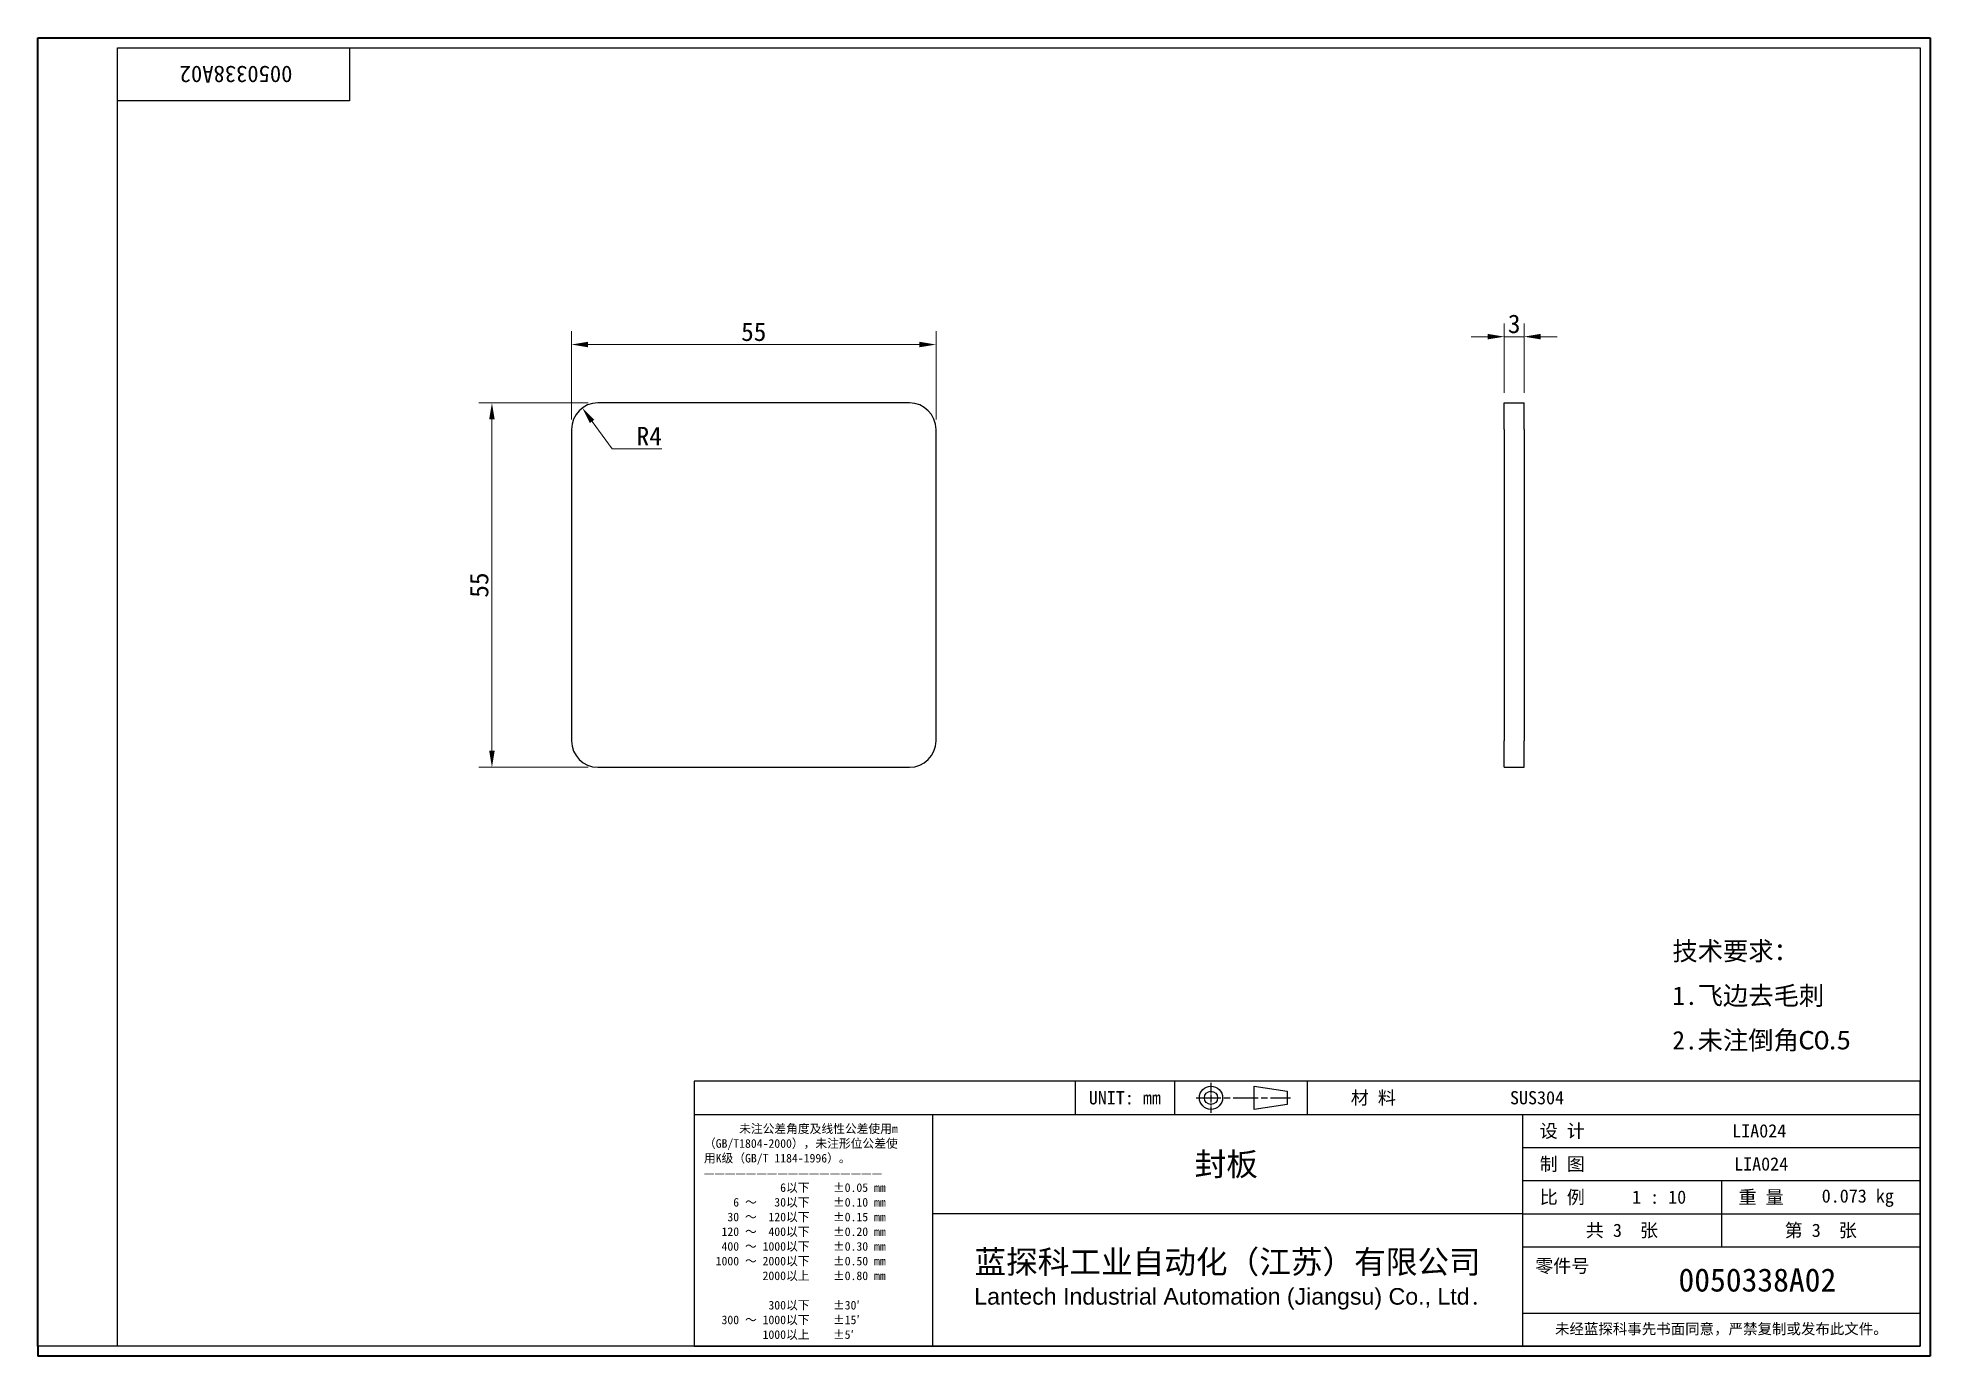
# Model space of a CAD drawing. Header units: millimetres. Extents: x 6 to 292, y 5 to 205.
import ezdxf
from ezdxf.enums import TextEntityAlignment as Align

# ---------------------------------------------------------------- set-up
doc = ezdxf.new("R2010")
doc.units = ezdxf.units.MM
doc.linetypes.add('CHAIN', pattern=[0.3543, 0.2362, -0.0295, 0.0591, -0.0295])
for name, color, linetype, lineweight in [('1', 7, 'Continuous', 18), ('可见 (ISO)', 7, 'Continuous', 25), ('图框 (ISO)', 7, 'Continuous', 35), ('标题 (ISO)', 7, 'Continuous', 25)]:
    doc.layers.add(name, color=color, linetype=linetype, lineweight=lineweight)
doc.layers.add('尺寸 (ISO)', color=7, linetype='Continuous', lineweight=18, true_color=0x008000)
doc.layers.add('符号 (ISO)', color=7, linetype='Continuous', lineweight=18, true_color=0x008000)
doc.styles.add('文本样式164', font='SimSun.ttf')
doc.styles.add('文本样式165', font='SimSun.ttf')
doc.styles.add('文本样式74', font='SimSun.ttf')
doc.styles.add('最新国标', font='simfang.ttf')
doc.styles.add('注释文本 (ISO)', font='simfang.ttf')
doc.dimstyles.new('默认 (GB)', dxfattribs={"dimtxt": 2.8, "dimasz": 2.5, "dimexe": 2, "dimexo": 1.5, "dimgap": 0.5, "dimtad": 1, "dimtoh": 1, "dimdsep": 46, "dimtxsty": '最新国标', "dimcen": 0.09, "dimdle": 10, "dimclrd": 256, "dimclre": 256, "dimclrt": 256, "dimaunit": 1, "dimadec": 3, "dimazin": 2, "dimtfac": 0.535714, "dimtdec": 3, "dimtmove": 0, "dimatfit": 3, "dimfxl": 0, "dimtolj": 1, "dimlwd": -1, "dimlwe": -1, "dimarcsym": 0})

# ---------------------------------------------------------------- blocks, each defined once
blk = doc.blocks.new('图框 最新国标')
at = {"layer": '图框 (ISO)'}
for p, q in [((6, 7), (6, 204.5)), ((6, 204.5), (291.5, 204.5)), ((291.5, 204.5), (291.5, 5.5)), ((6, 7), (6, 5.5)), ((6, 7), (6, 5.5)), ((291.5, 5.5), (6, 5.5))]:
    blk.add_line(p, q, dxfattribs=at)
at = {"layer": '图框 (ISO)', "color": 7, "linetype": 'Continuous', "lineweight": 25}
for p, q in [((18, 203), (290, 203)), ((18, 7), (18, 203)), ((18, 203), (290, 203)), ((53, 203), (53, 195)), ((290, 203), (290, 7)), ((290, 203), (290, 7)), ((53, 195), (18, 195)), ((290, 7), (6, 7)), ((290, 7), (18, 7))]:
    blk.add_line(p, q, dxfattribs=at)
at = {"layer": '图框 (ISO)', "style": '文本样式74'}
blk.add_attdef('零件代号_001', (44.41, 200.25), '', height=2.5, rotation=180, dxfattribs=at)
blk = doc.blocks.new('标题栏 最新国标')
at = {"layer": '标题 (ISO)'}
for p, q in [((381.98, -183.84), (196.98, -183.84)), ((196.98, -183.84), (196.98, -223.84)), ((254.48, -183.84), (254.48, -188.84)), ((269.48, -183.84), (269.48, -188.84)), ((281.48, -188.09), (281.48, -184.59)), ((281.48, -184.59), (286.48, -185.34)), ((286.48, -185.34), (286.48, -187.34)), ((289.48, -183.84), (289.48, -188.84)), ((381.98, -223.84), (381.98, -183.84)), ((383.48, -183.84), (383.48, -225.34)), ((286.48, -187.34), (281.48, -188.09)), ((196.98, -188.84), (381.98, -188.84)), ((232.98, -188.84), (232.98, -223.84)), ((321.98, -188.84), (321.98, -223.84)), ((321.98, -193.84), (381.98, -193.84)), ((321.98, -198.84), (381.98, -198.84)), ((351.98, -198.84), (351.98, -208.84)), ((321.98, -203.84), (232.98, -203.84)), ((321.98, -203.84), (381.98, -203.84)), ((321.98, -208.84), (381.98, -208.84)), ((321.98, -218.84), (381.98, -218.84)), ((196.98, -223.84), (381.98, -223.84)), ((383.48, -225.34), (196.98, -225.34))]:
    blk.add_line(p, q, dxfattribs=at)
at = {"layer": '标题 (ISO)', "linetype": 'CHAIN', "ltscale": 5.000333}
blk.add_line((274.98, -184.09), (274.98, -188.59), dxfattribs=at)
at = {"layer": '标题 (ISO)', "linetype": 'CHAIN', "ltscale": 15.834605}
blk.add_line((272.73, -186.34), (286.98, -186.34), dxfattribs=at)
at = {"layer": '标题 (ISO)'}
for radius in [1.75, 1]:
    blk.add_circle((274.98, -186.34), radius, dxfattribs=at)
at = {"layer": '1', "style": '文本样式164'}
for s, p in [('UNIT: mm', (261.98, -186.34)), ('材 料', (299.48, -186.34)), ('设 计', (327.98, -191.34)), ('制 图', (327.98, -196.34)), ('比 例', (327.98, -201.34)), ('重 量', (357.98, -201.34)), ('共 3  张', (336.98, -206.34)), ('第 3  张', (366.98, -206.34))]:
    blk.add_text(s, height=2, dxfattribs=at).set_placement(p, align=Align.MIDDLE_CENTER)
at = {"layer": '标题 (ISO)', "style": '注释文本 (ISO)'}
for s, insert, char_height, attachment_point, line_spacing_factor in [('\\fSimSun|b0|i0;{\\H1.3000;      未注公差角度及线性公差使用m\\P}\\fSimSun|b0|i0;{\\H1.3000;（GB/T1804-2000），未注形位公差使\\P}\\fSimSun|b0|i0;{\\H1.3000;用K级（GB/T 1184-1996）。\\P}\\fSimSun|b0|i0;{\\H1.3000;—————————————————\\P}\\fSimSun|b0|i0;{\\H1.3000;             6以下    ±0.05 mm\\P}\\fSimSun|b0|i0;{\\H1.3000;     6 ～   30以下    ±0.10 mm\\P}\\fSimSun|b0|i0;{\\H1.3000;    30 ～  120以下    ±0.15 mm\\P}\\fSimSun|b0|i0;{\\H1.3000;   120 ～  400以下    ±0.20 mm\\P}\\fSimSun|b0|i0;{\\H1.3000;   400 ～ 1000以下    ±0.30 mm\\P}\\fSimSun|b0|i0;{\\H1.3000;  1000 ～ 2000以下    ±0.50 mm\\P}\\fSimSun|b0|i0;{\\H1.3000;          2000以上    ±0.80 mm\\P}\\fSimSun|b0|i0;{\\H1.3000;\\P}\\fSimSun|b0|i0;{\\H1.3000;           300以下    ±30′\\P}\\fSimSun|b0|i0;{\\H1.3000;   300 ～ 1000以下    ±15′\\P}\\fSimSun|b0|i0;{\\H1.3000;          1000以上    ±5′}', (198.48, -206.63), 1.3, 4, 1.023913), ('{\\fMicrosoft YaHei|b0|i0|c134|p34;\\H1.75x;蓝探科工业自动化（江苏）有限公司\\P\\fArial|b0|i0|c0|p34;\\H0.71429x;Lantech Industrial Automation (Jiangsu) Co., Ltd\\fFangSong|b0|i0|c134|p49;.\\H1.15195x; }', (277.48, -213.84), 2, 5, 0.978695)]:
    blk.add_mtext(s, dxfattribs=dict(at, insert=insert, char_height=char_height, attachment_point=attachment_point, line_spacing_factor=line_spacing_factor))
at = {"layer": '标题 (ISO)', "attachment_point": 5, "style": '注释文本 (ISO)'}
for s, insert, char_height in [('\\fFangSong|b0|i0;LIA024', (357.98, -196.34), 2), ('\\fFangSong|b0|i0;零件号', (327.98, -211.84), 2), ('\\fSimSun|b0|i0;{\\H1.6000;未经蓝探科事先书面同意，严禁复制或发布此文件。}', (351.98, -221.34), 1.6)]:
    blk.add_mtext(s, dxfattribs=dict(at, insert=insert, char_height=char_height))
at = {"layer": '标题 (ISO)'}
for tag, p, height, style in [('材料_001', (320.09, -187.33), 2, '注释文本 (ISO)'), ('设计人_001', (353.61, -192.33), 2, '注释文本 (ISO)'), ('库存编号_001', (272.51, -198.11), 3.5, '文本样式165'), ('视图比例_001', (338.51, -202.33), 2, '注释文本 (ISO)'), ('质量\\P3;_001', (367.12, -202.16), 2, '注释文本 (ISO)'), ('零件代号_001', (345.51, -215.59), 3.5, '文本样式165')]:
    blk.add_attdef(tag, p, '', height=height, dxfattribs=dict(at, style=style))
blk = doc.blocks.new('*D5')
at = {"layer": 'Defpoints', "color": 0, "transparency": 16777216}
for p in [(141.51, 158.2), (86.51, 145.39), (141.51, 145.39)]:
    blk.add_point(p, dxfattribs=at)
at = {"layer": '尺寸 (ISO)', "color": 116, "true_color": 0x00803f, "transparency": 16777216}
for p, q in [((86.51, 146.89), (86.51, 160.2)), ((141.51, 146.89), (141.51, 160.2)), ((89.01, 158.2), (139.01, 158.2))]:
    blk.add_line(p, q, dxfattribs=at)
for points in [[(89.01, 158.62), (89.01, 157.79), (86.51, 158.2)], [(139.01, 158.62), (139.01, 157.79), (141.51, 158.2)]]:
    blk.add_solid(points, dxfattribs=at)
at = {"layer": '尺寸 (ISO)', "transparency": 16777216, "insert": (114.01, 160.12), "char_height": 2.8, "attachment_point": 5, "style": '最新国标'}
blk.add_mtext('\\A1;55', dxfattribs=at)
blk = doc.blocks.new('*D6')
at = {"layer": 'Defpoints', "color": 0, "transparency": 16777216}
for p in [(90.51, 149.39), (74.51, 94.39), (90.51, 94.39)]:
    blk.add_point(p, dxfattribs=at)
at = {"layer": '尺寸 (ISO)', "color": 116, "true_color": 0x00803f, "transparency": 16777216}
for p, q in [((89.01, 149.39), (72.51, 149.39)), ((74.51, 146.89), (74.51, 96.89)), ((89.01, 94.39), (72.51, 94.39))]:
    blk.add_line(p, q, dxfattribs=at)
for points in [[(74.09, 146.89), (74.93, 146.89), (74.51, 149.39)], [(74.09, 96.89), (74.93, 96.89), (74.51, 94.39)]]:
    blk.add_solid(points, dxfattribs=at)
at = {"layer": '尺寸 (ISO)', "transparency": 16777216, "insert": (72.59, 121.89), "char_height": 2.8, "attachment_point": 5, "rotation": 90, "style": '最新国标'}
blk.add_mtext('\\A1;55', dxfattribs=at)
blk = doc.blocks.new('*D7')
at = {"layer": 'Defpoints', "color": 0, "transparency": 16777216}
for p in [(88.15, 148.62), (90.51, 145.39)]:
    blk.add_point(p, dxfattribs=at)
at = {"layer": '尺寸 (ISO)', "color": 116, "true_color": 0x00803f, "transparency": 16777216}
for p, q in [((92.65, 142.47), (89.63, 146.6)), ((100.15, 142.47), (92.65, 142.47))]:
    blk.add_line(p, q, dxfattribs=at)
blk.add_solid([(89.96, 146.85), (89.29, 146.36), (88.15, 148.62)], dxfattribs=at)
at = {"layer": '尺寸 (ISO)', "transparency": 16777216, "insert": (98.24, 144.37), "char_height": 2.8, "attachment_point": 5, "style": '最新国标'}
blk.add_mtext('\\A1;R4', dxfattribs=at)
blk = doc.blocks.new('*D8')
at = {"layer": 'Defpoints', "color": 0, "transparency": 16777216}
for p in [(230.24, 159.39), (227.24, 149.39), (230.24, 149.39)]:
    blk.add_point(p, dxfattribs=at)
at = {"layer": '尺寸 (ISO)', "color": 116, "true_color": 0x00803f, "transparency": 16777216}
for p, q in [((227.24, 150.89), (227.24, 161.39)), ((230.24, 150.89), (230.24, 161.39)), ((224.74, 159.39), (222.24, 159.39)), ((227.24, 159.39), (230.24, 159.39)), ((232.74, 159.39), (235.24, 159.39))]:
    blk.add_line(p, q, dxfattribs=at)
for points in [[(224.74, 159.81), (224.74, 158.98), (227.24, 159.39)], [(232.74, 159.81), (232.74, 158.98), (230.24, 159.39)]]:
    blk.add_solid(points, dxfattribs=at)
at = {"layer": '尺寸 (ISO)', "transparency": 16777216, "insert": (228.74, 161.31), "char_height": 2.8, "attachment_point": 5, "style": '最新国标'}
blk.add_mtext('\\A1;3', dxfattribs=at)

msp = doc.modelspace()

# ---------------------------------------------------------------- linework, layer by layer
at = {"layer": '可见 (ISO)'}
for p, q in [((137.5103, 149.3926), (90.5103, 149.3926)), ((227.2425, 145.3926), (227.2425, 149.3926)), ((227.2425, 149.3926), (230.2425, 149.3926)), ((230.2425, 145.3926), (230.2425, 149.3926)), ((86.5103, 145.3926), (86.5103, 98.3926)), ((141.5103, 98.3926), (141.5103, 145.3926)), ((227.2425, 145.3926), (227.2425, 98.3926)), ((230.2425, 145.3926), (230.2425, 98.3926)), ((227.2425, 94.3926), (227.2425, 98.3926)), ((230.2425, 94.3926), (230.2425, 98.3926)), ((90.5103, 94.3926), (137.5103, 94.3926)), ((227.2425, 94.3926), (230.2425, 94.3926))]:
    msp.add_line(p, q, dxfattribs=at)
for centre, start, end in [((90.5103, 145.3926), 90, 180), ((137.5103, 145.3926), 0, 90), ((90.5103, 98.3926), 180, 270), ((137.5103, 98.3926), 270, 0)]:
    msp.add_arc(centre, 4, start, end, dxfattribs=at)

# ---------------------------------------------------------------- block references
for name, p, values in [('图框 最新国标', (0, 0), {'零件代号_001': '0050338A02'}), ('标题栏 最新国标', (-91.9825, 230.8443), {'零件代号_001': '0050338A02', '库存编号_001': '封板', '质量\\P3;_001': '0.073 kg', '视图比例_001': '1 : 10', '设计人_001': 'LIA024', '材料_001': 'SUS304'})]:
    msp.add_blockref(name, p).add_auto_attribs(values)

# ---------------------------------------------------------------- texts
at = {"layer": '符号 (ISO)', "insert": (252.606, 59.7525), "char_height": 2.8, "width": 28.896342, "attachment_point": 4, "line_spacing_factor": 1.441304, "style": '注释文本 (ISO)'}
msp.add_mtext('\\fFangSong|b0|i0;{\\H2.8000;技术要求：\\P}\\fFangSong|b0|i0;{\\H2.8000;1.飞边去毛刺\\P}\\fFangSong|b0|i0;{\\H2.8000;2.未注倒角}\\fCalibri|b0|i0;{\\H2.8000;C0.5}', dxfattribs=at)

# ---------------------------------------------------------------- dimensions: what is measured, and where the dimension line sits
at = {"layer": '尺寸 (ISO)', "color": 116, "true_color": 0x00803f}
for base, p1, p2, angle, override, picture, middle in [((230.2425, 159.3926), (227.2425, 149.3926), (230.2425, 149.3926), 180, {"dimgap": 0.5, "dimtoh": 0, "dimdec": 2, "dimtol": 0, "dimlim": 0, "dimtp": 0, "dimtm": 0, "dimtdec": 3, "dimtofl": 1, "dimatfit": 1}, '*D8', (228.7425, 159.3926)), ((141.5103, 158.2048), (86.5103, 145.3926), (141.5103, 145.3926), 180, {"dimgap": 0.5, "dimtoh": 0, "dimdec": 2, "dimtol": 0, "dimlim": 0, "dimtp": 0, "dimtm": 0, "dimtdec": 3, "dimtofl": 0, "dimatfit": 1}, '*D5', (114.0103, 158.2048)), ((74.5103, 94.3926), (90.5103, 149.3926), (90.5103, 94.3926), 90, {"dimgap": 0.5, "dimtoh": 0, "dimdec": 2, "dimtol": 0, "dimlim": 0, "dimtp": 0, "dimtm": 0, "dimtdec": 3, "dimtofl": 0, "dimatfit": 1}, '*D6', (74.5103, 121.8926))]:
    dim = msp.add_linear_dim(base=base, p1=p1, p2=p2, angle=angle, dimstyle='默认 (GB)', override=override, dxfattribs=at)
    dim.commit()
    dim.dimension.update_dxf_attribs({"geometry": picture, "text_midpoint": middle, "dimtype": 160})
dim = msp.add_radius_dim(center=(90.5103, 145.3926), mpoint=(88.1512, 148.6228), dimstyle='默认 (GB)', override={"dimgap": 0.5, "dimtih": 1, "dimdec": 2, "dimlfac": 1, "dimcen": 0, "dimtol": 0, "dimlim": 0, "dimtp": 0, "dimtm": 0, "dimtdec": 3}, dxfattribs=at)
dim.commit()
dim.dimension.update_dxf_attribs({"geometry": '*D7', "text_midpoint": (98.2423, 142.4678), "dimtype": 164})

doc.saveas('drawing.dxf')
